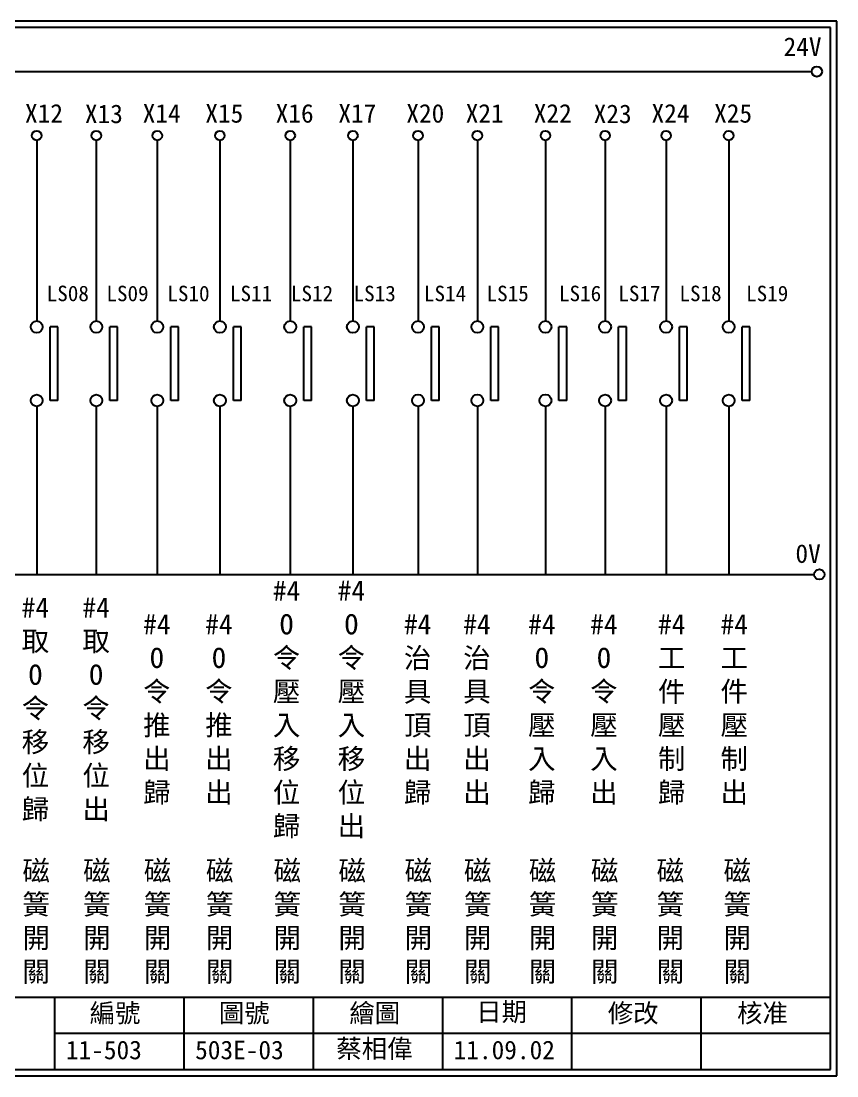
# Model space of a CAD drawing. Extents: x 325 to 612, y 3 to 207.
# Drawn here: x 454.5 to 612.3, y 3 to 207 of the extents above; entities that cross this region are included whole.
import ezdxf

# ---------------------------------------------------------------- set-up
doc = ezdxf.new("R2010")
doc.units = 0
doc.layers.get('0').update_dxf_attribs({"linetype": 'CONTINUOUS'})
doc.layers.add('圖框層', color=7, linetype='CONTINUOUS')
doc.layers.add('標尺寸層', color=3, linetype='CONTINUOUS')
doc.styles.add('CNS', font='romanc.shx', dxfattribs={"bigfont": 'chineset.shx'})
doc.styles.add('STSL', font='KAIU.TTF')

msp = doc.modelspace()

# ---------------------------------------------------------------- linework, layer by layer
for p, q in [((461.64, 147.83), (460.13, 147.83)), ((473.18, 147.83), (471.67, 147.83)), ((484.97, 147.83), (483.46, 147.83)), ((497.08, 147.83), (495.58, 147.83)), ((510.69, 147.83), (509.19, 147.83)), ((522.8, 147.83), (521.3, 147.83)), ((535.4, 147.84), (533.9, 147.84)), ((546.88, 147.84), (545.38, 147.84)), ((560.05, 147.84), (558.55, 147.84)), ((571.59, 147.83), (570.09, 147.83)), ((583.38, 147.83), (581.88, 147.83)), ((595.5, 147.83), (593.99, 147.83)), ((461.64, 133.6), (460.13, 133.6)), ((473.18, 133.6), (471.67, 133.6)), ((484.97, 133.6), (483.46, 133.6)), ((497.08, 133.6), (495.58, 133.6)), ((510.69, 133.6), (509.19, 133.6)), ((522.8, 133.6), (521.3, 133.6)), ((535.4, 133.61), (533.9, 133.61)), ((546.88, 133.61), (545.38, 133.61)), ((560.05, 133.61), (558.55, 133.61)), ((571.59, 133.6), (570.09, 133.6)), ((583.38, 133.6), (581.88, 133.6)), ((595.5, 133.6), (593.99, 133.6))]:
    msp.add_line(p, q)
for centre in [(608.44, 197.22), (608.92, 99.96)]:
    msp.add_circle(centre, 1)
at = {"layer": '圖框層', "color": 7}
for p, q in [((612.32, 206.97), (325.32, 206.97)), ((612.32, 3), (612.32, 206.97)), ((611.07, 205.72), (326.57, 205.72)), ((611.07, 4.25), (611.07, 205.72)), ((326.57, 18.25), (611.07, 18.25)), ((461.07, 4.25), (461.07, 18.25)), ((486.07, 4.25), (486.07, 18.25)), ((511.07, 4.25), (511.07, 18.25)), ((536.07, 4.25), (536.07, 18.25)), ((561.07, 4.25), (561.07, 18.25)), ((586.07, 4.25), (586.07, 18.25)), ((461.07, 11.25), (611.07, 11.25)), ((326.57, 4.25), (611.07, 4.25)), ((325.32, 3), (612.32, 3))]:
    msp.add_line(p, q, dxfattribs=at)
at = {"layer": '標尺寸層', "color": 7}
for p, q in [((329.84, 197.22), (607.44, 197.22)), ((457.53, 183.91), (457.53, 148.99)), ((469.07, 183.91), (469.07, 148.99)), ((480.86, 183.91), (480.86, 148.99)), ((492.97, 183.91), (492.97, 148.99)), ((506.58, 183.91), (506.58, 148.99)), ((518.7, 183.91), (518.7, 148.99)), ((531.29, 183.91), (531.29, 148.99)), ((542.77, 183.91), (542.77, 148.99)), ((555.94, 183.91), (555.94, 148.99)), ((567.48, 183.91), (567.48, 148.99)), ((579.28, 183.91), (579.28, 148.99)), ((591.39, 183.91), (591.39, 148.99)), ((460.13, 133.6), (460.13, 147.83)), ((461.64, 133.6), (461.64, 147.83)), ((471.67, 133.6), (471.67, 147.83)), ((473.18, 133.6), (473.18, 147.83)), ((483.46, 133.6), (483.46, 147.83)), ((484.97, 133.6), (484.97, 147.83)), ((495.58, 133.6), (495.58, 147.83)), ((497.08, 133.6), (497.08, 147.83)), ((509.19, 133.6), (509.19, 147.83)), ((510.69, 133.6), (510.69, 147.83)), ((521.3, 133.6), (521.3, 147.83)), ((522.8, 133.6), (522.8, 147.83)), ((533.9, 133.61), (533.9, 147.84)), ((535.4, 133.61), (535.4, 147.84)), ((545.38, 133.61), (545.38, 147.84)), ((546.88, 133.61), (546.88, 147.84)), ((558.55, 133.61), (558.55, 147.84)), ((560.05, 133.61), (560.05, 147.84)), ((570.09, 133.6), (570.09, 147.83)), ((571.59, 133.6), (571.59, 147.83)), ((581.88, 133.6), (581.88, 147.83)), ((583.38, 133.6), (583.38, 147.83)), ((593.99, 133.6), (593.99, 147.83)), ((595.5, 133.6), (595.5, 147.83)), ((457.53, 132.46), (457.53, 99.96)), ((469.07, 132.46), (469.07, 99.96)), ((469.07, 132.45), (469.07, 99.96)), ((480.86, 132.46), (480.86, 99.96)), ((480.86, 132.45), (480.86, 99.96)), ((492.97, 132.46), (492.97, 99.96)), ((492.97, 132.45), (492.97, 99.96)), ((506.58, 132.46), (506.58, 99.96)), ((506.58, 132.45), (506.58, 99.96)), ((518.7, 132.46), (518.7, 99.96)), ((518.7, 132.45), (518.7, 99.96)), ((531.29, 132.46), (531.29, 99.96)), ((542.77, 132.46), (542.77, 99.96)), ((555.94, 132.46), (555.94, 99.96)), ((567.48, 132.46), (567.48, 99.96)), ((567.48, 132.45), (567.48, 99.96)), ((579.28, 132.46), (579.28, 99.96)), ((579.28, 132.45), (579.28, 99.96)), ((591.39, 132.46), (591.39, 99.96)), ((591.39, 132.45), (591.39, 99.96)), ((330.05, 99.96), (607.92, 99.96))]:
    msp.add_line(p, q, dxfattribs=at)
for centre, radius in [((457.53, 184.83), 0.92), ((457.53, 184.83), 0.92), ((469.07, 184.83), 0.92), ((480.86, 184.83), 0.92), ((492.97, 184.83), 0.92), ((506.58, 184.83), 0.92), ((518.7, 184.83), 0.92), ((531.29, 184.83), 0.92), ((542.77, 184.83), 0.92), ((555.94, 184.83), 0.92), ((555.94, 184.83), 0.92), ((567.48, 184.83), 0.92), ((579.28, 184.83), 0.92), ((591.39, 184.83), 0.92), ((457.53, 147.83), 1.15), ((469.07, 147.83), 1.15), ((480.86, 147.83), 1.15), ((492.97, 147.83), 1.15), ((506.58, 147.83), 1.15), ((518.7, 147.83), 1.15), ((531.29, 147.84), 1.15), ((542.77, 147.84), 1.15), ((555.94, 147.84), 1.15), ((567.48, 147.83), 1.15), ((579.28, 147.83), 1.15), ((591.39, 147.83), 1.15), ((457.53, 133.6), 1.15), ((469.07, 133.6), 1.15), ((480.86, 133.6), 1.15), ((492.97, 133.6), 1.15), ((506.58, 133.6), 1.15), ((518.7, 133.6), 1.15), ((531.29, 133.61), 1.15), ((542.77, 133.61), 1.15), ((555.94, 133.61), 1.15), ((567.48, 133.6), 1.15), ((579.28, 133.6), 1.15), ((591.39, 133.6), 1.15)]:
    msp.add_circle(centre, radius, dxfattribs=at)

# ---------------------------------------------------------------- texts
at = {"layer": '圖框層', "color": 4, "style": 'STSL'}
for s, height, p in [('24V', 3.6, (602, 200.22)), ('X12', 3.6, (455.27, 187.33)), ('X13', 3.6, (466.86, 187.24)), ('X14', 3.6, (478.04, 187.33)), ('X15', 3.6, (490.15, 187.33)), ('X16', 3.6, (503.76, 187.33)), ('X17', 3.6, (515.88, 187.33)), ('X20', 3.6, (529.03, 187.33)), ('X21', 3.6, (540.52, 187.33)), ('X22', 3.6, (553.68, 187.33)), ('X23', 3.6, (565.27, 187.24)), ('X24', 3.6, (576.46, 187.33)), ('X25', 3.6, (588.57, 187.33)), ('LS08', 3, (459.47, 152.81)), ('LS09', 3, (471.02, 152.8)), ('LS10', 3, (482.81, 152.8)), ('LS11', 3, (494.92, 152.8)), ('LS12', 3, (506.71, 152.8)), ('LS13', 3, (518.83, 152.8)), ('LS14', 3, (532.44, 152.8)), ('LS15', 3, (544.55, 152.8)), ('LS16', 3, (558.56, 152.81)), ('LS17', 3, (570.04, 152.81)), ('LS18', 3, (581.86, 152.81)), ('LS19', 3, (594.75, 152.8)), ('0V', 3.6, (604.3, 102.2)), ('編號', 3.6, (467.78, 13.34)), ('圖號', 3.6, (492.78, 13.34)), ('繪圖', 3.6, (518.01, 13.34)), ('日期', 3.6, (542.54, 13.59)), ('修改', 3.6, (568.01, 13.34)), ('核准', 3.6, (593.01, 13.34)), ('蔡相偉', 3.6, (515.5, 6.47)), ('11-503', 3.6, (463.18, 6.22)), ('503E-03', 3.6, (488.18, 6.22)), ('11.09.02', 3.6, (538.18, 6.22))]:
    msp.add_text(s, height=height, dxfattribs=at).set_placement(p)
at = {"layer": '標尺寸層', "color": 7, "char_height": 3.9, "width": 4.9608, "attachment_point": 5, "style": 'CNS'}
for s, insert in [('{\\fDFKai-SB|b0|i0|c136|p65;#\\H1x;4\\H1x;\\PO令壓入移位歸}', (505.87, 73.87)), ('{\\fDFKai-SB|b0|i0|c136|p65;#\\H1x;4\\H1x;\\PO令壓入移位出}', (518.41, 73.87)), ('{\\fDFKai-SB|b0|i0|c136|p65;#\\H1x;4\\H1x;\\P取O令移位歸}', (457.29, 73.87)), ('{\\fDFKai-SB|b0|i0|c136|p65;#\\H1x;4\\H1x;\\P取O令移位出}', (469.03, 73.87)), ('{\\fDFKai-SB|b0|i0|c136|p65;#\\H1x;4\\H1x;\\PO令推出歸}', (480.78, 73.87)), ('{\\fDFKai-SB|b0|i0|c136|p65;#\\H1x;4\\H1x;\\PO令推出出}', (492.79, 73.87)), ('{\\fDFKai-SB|b0|i0|c136|p65;#\\H1x;4\\H1x;\\P治具頂出歸}', (531.22, 73.87)), ('{\\fDFKai-SB|b0|i0|c136|p65;#\\H1x;4\\H1x;\\P治具頂出出}', (542.7, 73.87)), ('{\\fDFKai-SB|b0|i0|c136|p65;#\\H1x;4\\H1x;\\PO令壓入歸}', (555.24, 73.87)), ('{\\fDFKai-SB|b0|i0|c136|p65;#\\H1x;4\\H1x;\\PO令壓入出}', (567.26, 73.87)), ('{\\fDFKai-SB|b0|i0|c136|p65;#\\H1x;4\\H1x;\\P工件壓制歸}', (580.36, 73.87)), ('{\\fDFKai-SB|b0|i0|c136|p65;#\\H1x;4\\H1x;\\P工件壓制出}', (592.47, 73.87)), ('{\\fDFKai-SB|b0|i0|c136|p65;磁簧開關}', (457.43, 32.72)), ('{\\fDFKai-SB|b0|i0|c136|p65;磁簧開關}', (469.18, 32.72)), ('{\\fDFKai-SB|b0|i0|c136|p65;磁簧開關}', (480.92, 32.72)), ('{\\fDFKai-SB|b0|i0|c136|p65;磁簧開關}', (492.93, 32.72)), ('{\\fDFKai-SB|b0|i0|c136|p65;磁簧開關}', (506.01, 32.72)), ('{\\fDFKai-SB|b0|i0|c136|p65;磁簧開關}', (518.55, 32.72)), ('{\\fDFKai-SB|b0|i0|c136|p65;磁簧開關}', (531.37, 32.72)), ('{\\fDFKai-SB|b0|i0|c136|p65;磁簧開關}', (542.84, 32.72)), ('{\\fDFKai-SB|b0|i0|c136|p65;磁簧開關}', (555.39, 32.72)), ('{\\fDFKai-SB|b0|i0|c136|p65;磁簧開關}', (567.4, 32.72)), ('{\\fDFKai-SB|b0|i0|c136|p65;磁簧開關}', (580.11, 32.72)), ('{\\fDFKai-SB|b0|i0|c136|p65;磁簧開關}', (593.05, 32.72))]:
    msp.add_mtext(s, dxfattribs=dict(at, insert=insert))

doc.saveas('drawing.dxf')
